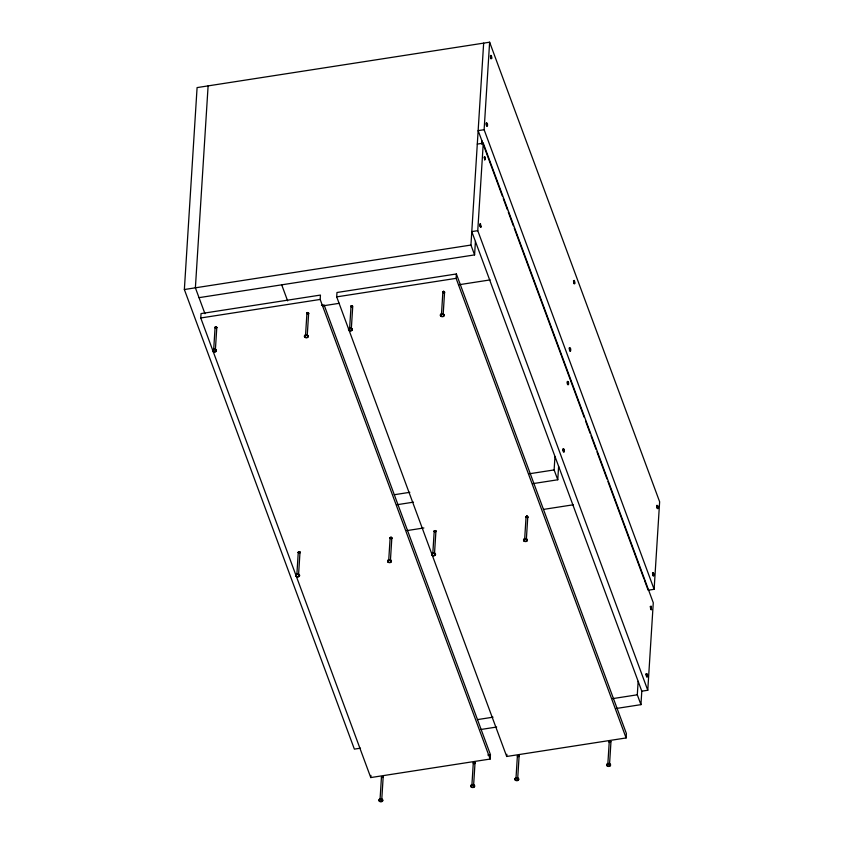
<?xml version="1.0" encoding="UTF-8"?>
<svg xmlns="http://www.w3.org/2000/svg" width="844" height="844" viewBox="0 0 844 844"><rect width="100%" height="100%" fill="white"/><g stroke="black" fill="none" stroke-linecap="round" stroke-linejoin="round"><path stroke-width="1.27" d="M479.993 224.905L480.341 226.34L480.394 223.544L480.953 227.3L480.268 225.443M487.062 125.45C486.176 128.626 485.743 119.078 486.977 124.511M563.887 451.287C563.001 454.462 562.568 444.915 563.803 450.348M653.435 575.197C652.539 578.372 652.106 568.824 653.34 574.258M657.666 507.888C656.78 511.063 656.347 501.515 657.581 506.949M215.937 328.094L215.98 326.818L215.083 327.461L213.637 350.344M307.786 313.841L307.828 312.565L306.931 313.208L305.486 336.091M443.722 292.741L443.765 291.465L442.868 292.108L441.433 315.002M474.149 763.588L474.191 762.311L473.294 762.955L471.859 785.838M360.493 748.174L354.374 749.124L184.361 289.524L197.085 87.597L489.625 42.2L659.639 501.79L654.121 589.302L648.15 590.22L644.51 580.377M208.109 85.888L195.386 287.815L204.965 313.725M200.756 317.977L201.041 313.599L320.446 295.073L320.171 299.441L490.174 759.041L370.769 777.567L200.756 317.977L320.171 299.441M215.347 350.408L216.792 327.514L215.515 326.955M307.279 334.878L308.64 313.261L307.364 312.702M296.898 573.962L298.259 552.345L299.156 551.702L299.979 552.409L298.533 575.291M336.703 296.877L336.978 292.499L456.382 273.973L626.396 733.563L626.111 737.941L506.706 756.477L336.703 296.877L456.108 278.351L456.382 273.973M349.574 329.255L351.02 306.361L351.916 305.718L352.729 306.425L351.294 329.308M370.769 777.567L370.906 775.383M388.757 559.699L390.118 538.082L391.015 537.438L391.827 538.134L390.382 561.028M380.011 800.091L381.446 777.208L382.343 776.564L383.155 777.261L381.72 800.154M443.216 313.789L444.577 292.172L443.3 291.602M432.845 552.852L434.206 531.235L435.103 530.591L435.915 531.298L434.47 554.181M199.026 297.658L474.581 254.899L470.941 245.055L483.654 43.128M474.581 254.899L475.425 241.437M481.555 144.145L481.787 140.473M616.247 708.485L640.944 704.645L641.799 691.183L647.77 690.265L477.757 230.665L483.264 143.163L477.293 144.092M654.121 589.302L484.118 129.702L489.625 42.2M473.568 785.901L475.014 763.008L473.727 762.448M490.174 759.041L490.448 754.663L324.085 304.916L321.49 305.317M506.706 756.477L506.843 754.283M524.694 538.599L526.055 516.982L526.951 516.338L527.764 517.045L526.318 539.928M515.948 779.001L517.383 756.108L518.279 755.464L519.102 756.171L517.657 779.054M533.07 483.612L557.768 479.772L554.118 469.929L554.972 456.467M557.768 479.772L558.612 466.31M607.796 764.748L609.241 741.855L610.138 741.211L610.951 741.918L609.505 764.801M640.944 704.645L637.304 694.802L638.148 681.34M647.77 690.265L653.277 602.764L483.264 143.163M491.187 58.5C493.265 59.808 489.858 51.062 491.06 58.109C490.797 61.412 489.794 51.748 491.219 57.202M568.117 384.368C567.062 386.32 566.82 378.386 567.949 382.543M215.199 327.166L215.98 326.818L216.76 327.672L215.336 327.039M307.047 312.913L307.828 312.565L308.609 313.419L307.184 312.786M298.512 551.934L299.156 551.702C298.639 554.645 301.245 551.459 298.692 551.839M391.194 538.704L391.827 538.134L390.55 537.575M442.984 291.813L443.765 291.465L444.556 292.33L443.121 291.697M434.46 530.823L435.103 530.591C434.576 533.535 437.181 530.348 434.639 530.728M473.41 762.659L474.191 762.311L474.982 763.166L473.547 762.533M527.131 517.604L527.764 517.045L526.487 516.475M518.67 756.678L519.102 756.171L517.815 755.602M298.892 552.957L299.156 551.702L299.726 551.976M434.839 531.847L435.103 530.591L435.662 530.865M484.287 157.374C485.479 163.926 485.131 153.007 484.509 158.134M216.37 326.976L215.505 327.999L215.98 326.818L216.539 327.082M308.218 312.723L307.353 313.746L307.828 312.565L308.398 312.829M298.692 552.883L299.546 551.87M444.155 291.634L443.3 292.646L443.765 291.465L444.334 291.739M390.54 538.62L391.015 537.438L391.574 537.702M434.628 531.773L435.493 530.76M526.477 517.52L526.951 516.338L527.521 516.612M474.581 762.47L473.727 763.493L474.191 762.311L474.761 762.575M215.716 326.902L216.676 327.208M307.564 312.649L308.524 312.955M351.452 305.855L352.486 305.992M443.511 291.549L444.471 291.866M298.903 551.786L299.863 552.103M390.751 537.522L391.405 537.596M434.839 530.676L435.799 530.992M526.688 516.423L527.342 516.507M381.868 777.746L381.446 777.208L382.912 776.828M473.938 762.396L474.898 762.702M517.815 756.646L517.383 756.108L518.849 755.739M609.663 741.349L610.697 741.486M215.505 327.999L215.98 326.818L216.76 327.366M307.353 313.746L307.828 312.565L308.619 313.103M443.3 292.646L443.765 291.465L444.556 292.013M298.512 552.788L299.156 551.702L299.947 552.25M391.795 537.976L391.015 537.438L390.139 538.24L391.015 537.438L391.711 537.828M434.449 531.678L435.103 530.591L435.884 531.14M526.308 517.425L526.951 516.338L527.648 516.739M473.727 763.493L474.191 762.311L474.982 762.849M215.325 327.894L215.98 326.818L216.76 327.672M307.184 313.641L307.828 312.565L308.609 313.419M351.442 306.899L352.307 305.887M443.121 292.551L443.765 291.465L444.556 292.33M390.223 538.388L391.015 537.438L391.795 538.293M434.312 531.541L435.103 530.591L435.884 531.456M527.732 517.203L526.951 516.338L526.055 516.982L526.951 516.338L527.732 516.887M473.547 763.387L474.191 762.311L474.982 763.166M609.864 742.467L609.347 742.161L610.518 741.38M215.199 327.767L215.98 326.818L216.676 327.82M307.047 313.514L307.828 312.565L308.387 313.683M351.136 306.667L351.916 305.718L352.613 306.119M442.984 292.414L443.765 291.465L444.461 292.467M299.863 552.704L299.156 551.702L298.291 552.504L299.156 551.702L299.947 552.567M390.139 538.24L391.015 537.438L391.711 538.44M526.086 517.14L526.951 516.338L527.648 517.34M473.41 763.261L474.191 762.311L474.898 763.314M609.347 742.161L610.138 741.211L610.834 741.612M351.653 305.802L351.051 306.52M609.874 741.296L609.262 742.013M215.114 327.303L215.98 326.818L216.359 328.031M306.963 313.05L307.828 312.565L308.208 313.778M351.051 306.214L351.916 305.718L351.273 305.95M442.9 291.961L443.765 291.465L444.155 292.678M298.291 552.198L299.156 551.702L299.726 552.831M390.15 537.923L391.015 537.438L391.574 538.556M434.238 531.087L435.103 530.591L435.799 531.593M526.086 516.834L526.951 516.338L527.511 517.467M381.477 777.05L382.733 776.723M473.326 762.797L474.191 762.311L474.581 763.525M517.414 755.96L518.67 755.633M609.262 741.707L610.138 741.211L609.495 741.443M380.254 799.669L381.467 799.711M516.201 778.579L517.404 778.622M351.136 306.066L351.916 305.718M298.375 552.05L299.156 551.702L299.546 552.915M390.234 537.786L391.015 537.438L391.394 538.651M434.322 530.939L435.103 530.591L435.662 531.72M526.171 516.686L526.951 516.338L527.331 517.551M381.562 776.913L382.522 776.659M517.499 755.813L518.469 755.57M609.357 741.559L610.138 741.211M390.371 537.66L391.015 537.438M526.308 516.57L526.951 516.338M381.699 776.786L383.049 776.955M517.636 755.696L518.986 755.865M381.878 776.702L383.134 777.113M214.07 349.838L214.925 349.87M350.007 328.738L350.861 328.77M472.292 785.331L473.146 785.363M608.229 764.231L609.083 764.263M484.118 129.702L478.147 130.63L502.359 196.082M477.757 230.665L471.785 231.594L641.799 691.183M184.361 289.524L470.941 245.055M322.482 305.918L339.383 303.302M458.957 284.744L490.153 279.902M394.243 494.732L409.846 492.316M529.42 473.758L554.118 469.929M396.596 504.786L413.486 502.159M406.966 530.591L423.867 527.964M543.441 509.417L573.34 504.775M477.43 719.605L493.033 717.189M612.607 698.632L637.304 694.802M481.069 729.459L496.673 727.032M487.853 755.063L490.448 754.663M518.026 755.549L519.071 756.013M518.279 755.464L519.071 756.329M484.414 156.541L484.741 160.065L484.656 157.227M486.598 125.271L486.45 123.688L486.756 124.522M484.435 157.448L484.709 159.073L484.635 158.176M480.299 224.145C478.474 223.185 481.47 230.623 480.531 224.979M503.277 198.562L507.392 209.681M508.299 212.15L513.331 225.749M514.249 228.218L561.334 355.503M561.788 356.738L584.175 417.252M585.546 420.956L590.114 433.32M591.032 435.789L596.054 449.388M596.972 451.856L607.026 479.044M607.944 481.513L644.056 579.142M456.108 278.351L626.111 737.941M281.685 284.808L287.635 300.875M490.775 57.825L490.691 56.379L490.955 56.991M567.601 383.661L567.506 382.216L567.78 382.828M563.359 450.97L563.264 449.525L563.581 450.358M480.247 224.884L480.394 225.485M435.483 531.804L435.103 530.591L434.206 531.235L435.103 530.591L435.282 531.857M657.318 506.738L657.054 506.126L657.033 507.191M652.845 574.711L652.813 573.435L653.119 574.268M442.9 292.267L443.765 291.465L443.944 292.731M473.326 763.113L474.191 762.311L474.37 763.577M306.963 313.367L307.828 312.565L308.007 313.831M298.291 552.504L299.156 551.702L299.335 552.968M215.114 327.62L215.98 326.818L216.159 328.084M574.173 282.086C575.629 287.635 574.099 276.304 574.057 282.044M213.142 351.283A1.899 1.34 3.6 0 1 213.152 349.384A1.899 1.34 3.6 0 1 215.842 349.469A1.899 1.34 3.6 0 1 215.832 351.368M215.442 351.568A1.899 1.34 3.6 0 1 213.543 351.505M305 337.02A1.899 1.34 3.6 0 1 305.697 334.836A1.899 1.34 3.6 0 1 308.239 336.302A1.899 1.34 3.6 0 1 305.391 337.252M440.937 315.93A1.899 1.34 3.6 0 1 441.644 313.746A1.899 1.34 3.6 0 1 444.176 315.202A1.899 1.34 3.6 0 1 441.328 316.152M349.089 330.183A1.899 1.34 3.6 0 1 349.785 327.999A1.899 1.34 3.6 0 1 352.328 329.466A1.899 1.34 3.6 0 1 349.479 330.405M389.527 562.336A1.899 1.34 3.6 0 1 387.744 560.479A1.899 1.34 3.6 0 1 390.751 560.005A1.899 1.34 3.6 0 1 390.477 562.188M523.628 540.181A1.899 1.34 3.6 0 1 524.82 538.62A1.899 1.34 3.6 0 1 527.194 539.39A1.899 1.34 3.6 0 1 526.413 541.099M525.464 541.236A1.899 1.34 3.6 0 1 523.818 540.519M607.3 765.677A1.899 1.34 3.6 0 1 608.007 763.493A1.899 1.34 3.6 0 1 610.539 764.949A1.899 1.34 3.6 0 1 607.691 765.898M471.363 786.766A1.899 1.34 3.6 0 1 471.374 784.878A1.899 1.34 3.6 0 1 474.064 784.962A1.899 1.34 3.6 0 1 474.054 786.861M473.653 787.062A1.899 1.34 3.6 0 1 471.754 786.998M381.351 801.431A1.899 1.34 3.6 0 1 378.988 799.827A1.899 1.34 3.6 0 1 381.952 799.057A1.899 1.34 3.6 0 1 381.804 801.315M486.545 123.15C487.283 130.556 488.37 122.137 486.545 123.15M563.37 448.987C564.109 456.393 565.195 447.974 563.37 448.987M567.611 381.678C568.35 389.084 569.436 380.665 567.611 381.678M569.267 348.087C570.006 355.503 571.093 347.084 569.267 348.087M569.542 348.815L569.879 350.249L569.542 348.815M569.732 348.023C570.47 355.429 571.557 347.011 569.732 348.023M573.509 280.778C574.215 288.078 575.376 279.944 573.509 280.778M573.783 281.506L574.12 282.94L573.783 281.506M646.093 673.923C646.831 681.34 647.918 672.921 646.093 673.923M646.356 674.651L646.704 676.086L646.356 674.651M646.557 673.86C647.264 681.161 648.414 673.016 646.557 673.86M650.334 606.614C651.072 614.031 652.159 605.612 650.334 606.614M650.597 607.342L650.946 608.777L650.998 605.981L651.557 609.737L650.597 607.342M652.918 572.897C653.604 580.134 654.796 572.148 652.918 572.897M657.149 505.588C657.887 512.994 658.974 504.575 657.149 505.588M213.121 351.61A1.899 1.34 3.6 0 0 216.307 351.125A1.899 1.34 3.6 0 0 213.986 349.395A1.899 1.34 3.6 0 0 213.121 351.61M304.979 337.357A1.899 1.34 3.6 0 0 308.155 336.872A1.899 1.34 3.6 0 0 305.834 335.142A1.899 1.34 3.6 0 0 304.979 337.357M440.916 316.268A1.899 1.34 3.6 0 0 444.102 315.772A1.899 1.34 3.6 0 0 441.781 314.052A1.899 1.34 3.6 0 0 440.916 316.268M349.068 330.521A1.899 1.34 3.6 0 0 352.243 330.025A1.899 1.34 3.6 0 0 349.922 328.305A1.899 1.34 3.6 0 0 349.068 330.521M432.244 555.394A1.899 1.34 3.6 0 0 435.43 554.898A1.899 1.34 3.6 0 0 433.109 553.179A1.899 1.34 3.6 0 0 432.244 555.394M432.265 555.057A1.899 1.34 3.6 0 0 435.451 554.561A1.899 1.34 3.6 0 0 433.13 552.841A1.899 1.34 3.6 0 0 432.265 555.057M296.307 576.505A1.899 1.34 3.6 0 0 299.493 576.009A1.899 1.34 3.6 0 0 297.172 574.289A1.899 1.34 3.6 0 0 296.307 576.505M296.328 576.167A1.899 1.34 3.6 0 0 299.514 575.671A1.899 1.34 3.6 0 0 297.193 573.952A1.899 1.34 3.6 0 0 296.328 576.167M388.156 562.231A1.899 1.34 3.6 0 0 391.342 561.745A1.899 1.34 3.6 0 0 389.021 560.015A1.899 1.34 3.6 0 0 388.156 562.231M524.103 541.141A1.899 1.34 3.6 0 0 527.278 540.645A1.899 1.34 3.6 0 0 524.957 538.926A1.899 1.34 3.6 0 0 524.103 541.141M607.279 766.014A1.899 1.34 3.6 0 0 610.465 765.519A1.899 1.34 3.6 0 0 608.144 763.799A1.899 1.34 3.6 0 0 607.279 766.014M515.431 780.267A1.899 1.34 3.6 0 0 518.617 779.772A1.899 1.34 3.6 0 0 516.296 778.052A1.899 1.34 3.6 0 0 515.431 780.267M515.452 779.93A1.899 1.34 3.6 0 0 518.638 779.434A1.899 1.34 3.6 0 0 516.317 777.714A1.899 1.34 3.6 0 0 515.452 779.93M471.342 787.104A1.899 1.34 3.6 0 0 474.528 786.619A1.899 1.34 3.6 0 0 472.207 784.888A1.899 1.34 3.6 0 0 471.342 787.104M379.494 801.357A1.899 1.34 3.6 0 0 382.67 800.872A1.899 1.34 3.6 0 0 380.359 799.141A1.899 1.34 3.6 0 0 379.494 801.357"/></g></svg>
